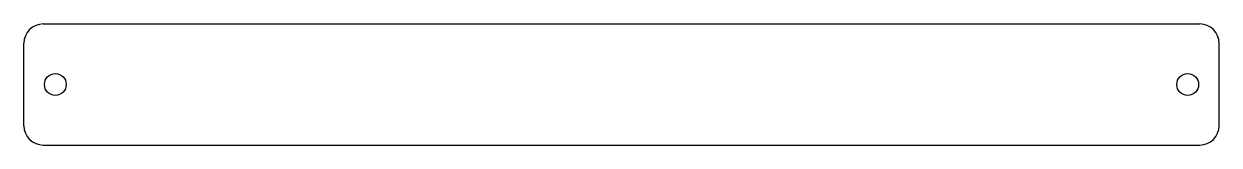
# Model space of a CAD drawing. Header units: millimetres. Extents: x 0 to 247, y -12 to 12.
import ezdxf

# ---------------------------------------------------------------- set-up
doc = ezdxf.new("R2010")
doc.units = ezdxf.units.MM

msp = doc.modelspace()

# ---------------------------------------------------------------- linework, layer by layer
for p, q in [((4, 12.5), (243.17, 12.5)), ((0, -8.5), (0, 8.5)), ((247.17, -8.5), (247.17, 8.5)), ((4, -12.5), (243.17, -12.5))]:
    msp.add_line(p, q)
for centre in [(6.5, 0), (240.67, 0)]:
    msp.add_circle(centre, 2.25)
for centre, start, end in [((4, 8.5), 90, 180), ((243.17, 8.5), 0, 90), ((4, -8.5), 180, 270), ((243.17, -8.5), -90, 0)]:
    msp.add_arc(centre, 4, start, end)

doc.saveas('drawing.dxf')
